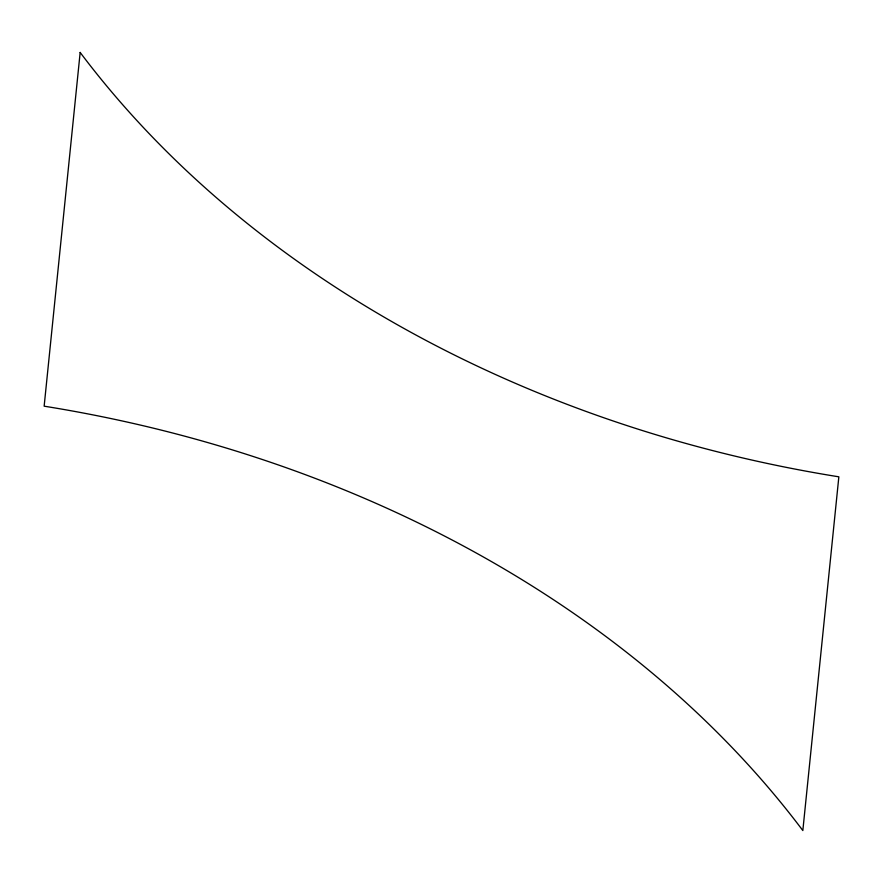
<?xml version="1.0" encoding="UTF-8"?>
<svg xmlns="http://www.w3.org/2000/svg" width="883" height="883" viewBox="0 0 883 883"><rect width="100%" height="100%" fill="white"/><g stroke="black" fill="none" stroke-linecap="round" stroke-linejoin="round"><path stroke-width="1.32" d="M80.165 52.45L44.15 406.18A1098.662 847.757 4 0 1 802.835 830.55L838.85 476.82A1098.662 847.757 4 0 1 80.165 52.45"/></g></svg>
